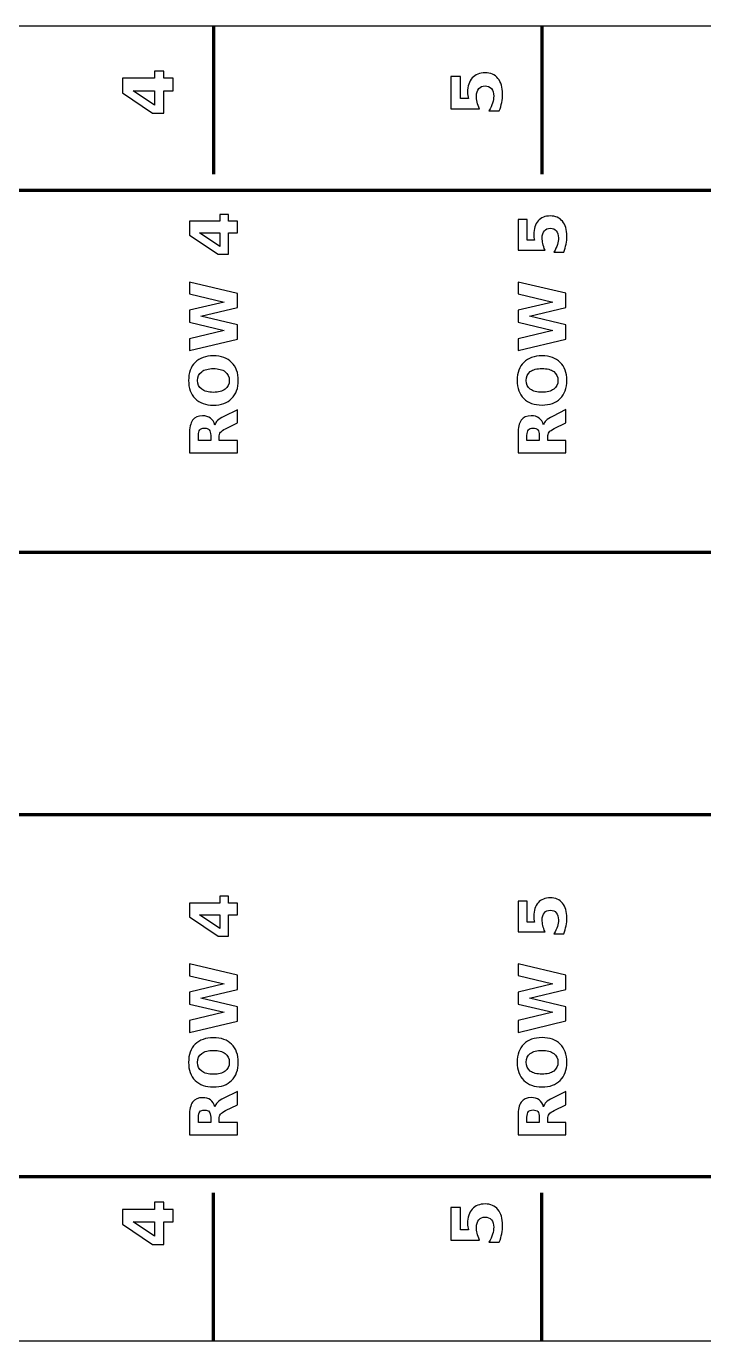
# Model space of a CAD drawing. Header units: centimetres. Extents: x -27.5 to 5.5, y -16.9 to -12.8.
# Drawn here: x -23.376 to -21.315, y -16.85 to -12.85 of the extents above; entities that cross this region are included whole.
import ezdxf

# ---------------------------------------------------------------- set-up
doc = ezdxf.new("R2010")
doc.units = ezdxf.units.CM
doc.header["$MEASUREMENT"] = 0
doc.layers.add('Layer 1', color=7, linetype='Continuous')

msp = doc.modelspace()

# ---------------------------------------------------------------- linework, layer by layer
at = {"layer": 'Layer 1', "color": 7}
msp.add_open_spline([(-27.5, -12.85), (-27.5, -12.85), (5.5, -12.85), (5.5, -12.85), (5.5, -12.85), (5.5, -12.85), (5.5, -16.85), (5.5, -16.85), (5.5, -16.85), (5.5, -16.85), (-27.5, -16.85), (-27.5, -16.85), (-27.5, -16.85), (-27.5, -16.85), (-27.5, -12.85), (-27.5, -12.85)], degree=3, knots=[0, 0, 0, 0, 0.25, 0.25, 0.25, 0.25, 0.5, 0.5, 0.5, 0.5, 0.75, 0.75, 0.75, 0.75, 1, 1, 1, 1], dxfattribs=at)
at = {"layer": 'Layer 1', "color": 250, "lineweight": 106}
for points in [[(-22.80684, -12.85), (-22.80684, -12.85), (-22.80686, -13.29999), (-22.80686, -13.29999)], [(-21.80684, -12.85), (-21.80684, -12.85), (-21.80686, -13.29999), (-21.80686, -13.29999)], [(-22.80684, -16.85), (-22.80684, -16.85), (-22.80686, -16.40001), (-22.80686, -16.40001)], [(-21.80684, -16.85), (-21.80684, -16.85), (-21.80686, -16.40001), (-21.80686, -16.40001)]]:
    msp.add_open_spline(points, degree=3, dxfattribs=at)
at = {"layer": 'Layer 1', "color": 250}
for points, knots in [([(-23.08401, -13.05262), (-23.08401, -13.05262), (-23.08401, -13.00838), (-23.08401, -13.00838), (-23.08401, -13.00838), (-23.08401, -13.00838), (-22.98664, -13.00838), (-22.98664, -13.00838), (-22.98664, -13.00838), (-22.98664, -13.00838), (-22.98664, -12.98636), (-22.98664, -12.98636), (-22.98664, -12.98636), (-22.98664, -12.98636), (-22.95782, -12.98636), (-22.95782, -12.98636), (-22.95782, -12.98636), (-22.95782, -12.98636), (-22.95782, -13.00838), (-22.95782, -13.00838), (-22.95782, -13.00838), (-22.95782, -13.00838), (-22.9297, -13.00838), (-22.9297, -13.00838), (-22.9297, -13.00838), (-22.9297, -13.00838), (-22.9297, -13.04598), (-22.9297, -13.04598), (-22.9297, -13.04598), (-22.9297, -13.04598), (-22.95782, -13.04598), (-22.95782, -13.04598), (-22.95782, -13.04598), (-22.95782, -13.04598), (-22.95782, -13.11442), (-22.95782, -13.11442), (-22.95782, -13.11442), (-22.95782, -13.11442), (-22.99193, -13.11442), (-22.99193, -13.11442), (-22.99193, -13.11442), (-22.99193, -13.11442), (-23.08401, -13.05262), (-23.08401, -13.05262)], [0, 0, 0, 0, 0.0909091, 0.0909091, 0.0909091, 0.0909091, 0.1818182, 0.1818182, 0.1818182, 0.1818182, 0.2727273, 0.2727273, 0.2727273, 0.2727273, 0.3636364, 0.3636364, 0.3636364, 0.3636364, 0.4545455, 0.4545455, 0.4545455, 0.4545455, 0.5454545, 0.5454545, 0.5454545, 0.5454545, 0.6363636, 0.6363636, 0.6363636, 0.6363636, 0.7272727, 0.7272727, 0.7272727, 0.7272727, 0.8181818, 0.8181818, 0.8181818, 0.8181818, 0.9090909, 0.9090909, 0.9090909, 0.9090909, 1, 1, 1, 1]), ([(-22.08401, -13.10151), (-22.08401, -13.10151), (-22.08401, -13.00259), (-22.08401, -13.00259), (-22.08401, -13.00259), (-22.08401, -13.00259), (-22.05476, -13.00259), (-22.05476, -13.00259), (-22.05476, -13.00259), (-22.05476, -13.00259), (-22.05476, -13.0698), (-22.05476, -13.0698), (-22.05476, -13.0698), (-22.05476, -13.0698), (-22.03088, -13.0698), (-22.03088, -13.0698), (-22.03088, -13.0698), (-22.03169, -13.06676), (-22.03232, -13.06373), (-22.03278, -13.06066), (-22.03278, -13.06066), (-22.03324, -13.05759), (-22.03345, -13.05438), (-22.03345, -13.0511), (-22.03345, -13.0511), (-22.03345, -13.03226), (-22.02876, -13.01762), (-22.01934, -13.00714), (-22.01934, -13.00714), (-22.00996, -12.99667), (-21.99683, -12.99144), (-21.98004, -12.99144), (-21.98004, -12.99144), (-21.96336, -12.99144), (-21.9503, -12.99716), (-21.94085, -13.00855), (-21.94085, -13.00855), (-21.93143, -13.01995), (-21.9267, -13.03579), (-21.9267, -13.05604), (-21.9267, -13.05604), (-21.9267, -13.06479), (-21.92755, -13.07347), (-21.92924, -13.08204), (-21.92924, -13.08204), (-21.93093, -13.09061), (-21.93347, -13.09915), (-21.93693, -13.10762), (-21.93693, -13.10762), (-21.93693, -13.10762), (-21.96826, -13.10762), (-21.96826, -13.10762), (-21.96826, -13.10762), (-21.96343, -13.09922), (-21.95983, -13.09125), (-21.95739, -13.0837), (-21.95739, -13.0837), (-21.95499, -13.07615), (-21.9538, -13.06902), (-21.9538, -13.06235), (-21.9538, -13.06235), (-21.9538, -13.05269), (-21.95616, -13.0451), (-21.96089, -13.03956), (-21.96089, -13.03956), (-21.96558, -13.03403), (-21.97196, -13.03124), (-21.98001, -13.03124), (-21.98001, -13.03124), (-21.98816, -13.03124), (-21.99454, -13.03403), (-21.99923, -13.03956), (-21.99923, -13.03956), (-22.00393, -13.0451), (-22.00625, -13.05269), (-22.00625, -13.06235), (-22.00625, -13.06235), (-22.00625, -13.06807), (-22.00551, -13.07417), (-22.00403, -13.08063), (-22.00403, -13.08063), (-22.00255, -13.08712), (-22.00026, -13.09407), (-21.99715, -13.10151), (-21.99715, -13.10151), (-21.99715, -13.10151), (-22.08401, -13.10151), (-22.08401, -13.10151)], [0, 0, 0, 0, 0.0454545, 0.0454545, 0.0454545, 0.0454545, 0.0909091, 0.0909091, 0.0909091, 0.0909091, 0.1363636, 0.1363636, 0.1363636, 0.1363636, 0.1818182, 0.1818182, 0.1818182, 0.1818182, 0.2272727, 0.2272727, 0.2272727, 0.2272727, 0.2727273, 0.2727273, 0.2727273, 0.2727273, 0.3181818, 0.3181818, 0.3181818, 0.3181818, 0.3636364, 0.3636364, 0.3636364, 0.3636364, 0.4090909, 0.4090909, 0.4090909, 0.4090909, 0.4545455, 0.4545455, 0.4545455, 0.4545455, 0.5, 0.5, 0.5, 0.5, 0.5454545, 0.5454545, 0.5454545, 0.5454545, 0.5909091, 0.5909091, 0.5909091, 0.5909091, 0.6363636, 0.6363636, 0.6363636, 0.6363636, 0.6818182, 0.6818182, 0.6818182, 0.6818182, 0.7272727, 0.7272727, 0.7272727, 0.7272727, 0.7727273, 0.7727273, 0.7727273, 0.7727273, 0.8181818, 0.8181818, 0.8181818, 0.8181818, 0.8636364, 0.8636364, 0.8636364, 0.8636364, 0.9090909, 0.9090909, 0.9090909, 0.9090909, 0.9545455, 0.9545455, 0.9545455, 0.9545455, 1, 1, 1, 1]), ([(-23.05123, -13.04598), (-23.05123, -13.04598), (-22.98664, -13.08962), (-22.98664, -13.08962), (-22.98664, -13.08962), (-22.98664, -13.08962), (-22.98664, -13.04598), (-22.98664, -13.04598), (-22.98664, -13.04598), (-22.98664, -13.04598), (-23.05123, -13.04598), (-23.05123, -13.04598)], [0, 0, 0, 0, 0.3333333, 0.3333333, 0.3333333, 0.3333333, 0.6666667, 0.6666667, 0.6666667, 0.6666667, 1, 1, 1, 1]), ([(-22.87984, -13.48519), (-22.87984, -13.48519), (-22.87984, -13.44339), (-22.87984, -13.44339), (-22.87984, -13.44339), (-22.87984, -13.44339), (-22.78784, -13.44339), (-22.78784, -13.44339), (-22.78784, -13.44339), (-22.78784, -13.44339), (-22.78784, -13.42259), (-22.78784, -13.42259), (-22.78784, -13.42259), (-22.78784, -13.42259), (-22.76061, -13.42259), (-22.76061, -13.42259), (-22.76061, -13.42259), (-22.76061, -13.42259), (-22.76061, -13.44339), (-22.76061, -13.44339), (-22.76061, -13.44339), (-22.76061, -13.44339), (-22.73404, -13.44339), (-22.73404, -13.44339), (-22.73404, -13.44339), (-22.73404, -13.44339), (-22.73404, -13.47892), (-22.73404, -13.47892), (-22.73404, -13.47892), (-22.73404, -13.47892), (-22.76061, -13.47892), (-22.76061, -13.47892), (-22.76061, -13.47892), (-22.76061, -13.47892), (-22.76061, -13.54359), (-22.76061, -13.54359), (-22.76061, -13.54359), (-22.76061, -13.54359), (-22.79284, -13.54359), (-22.79284, -13.54359), (-22.79284, -13.54359), (-22.79284, -13.54359), (-22.87984, -13.48519), (-22.87984, -13.48519)], [0, 0, 0, 0, 0.0909091, 0.0909091, 0.0909091, 0.0909091, 0.1818182, 0.1818182, 0.1818182, 0.1818182, 0.2727273, 0.2727273, 0.2727273, 0.2727273, 0.3636364, 0.3636364, 0.3636364, 0.3636364, 0.4545455, 0.4545455, 0.4545455, 0.4545455, 0.5454545, 0.5454545, 0.5454545, 0.5454545, 0.6363636, 0.6363636, 0.6363636, 0.6363636, 0.7272727, 0.7272727, 0.7272727, 0.7272727, 0.8181818, 0.8181818, 0.8181818, 0.8181818, 0.9090909, 0.9090909, 0.9090909, 0.9090909, 1, 1, 1, 1]), ([(-21.87974, -13.53121), (-21.87974, -13.53121), (-21.87974, -13.43774), (-21.87974, -13.43774), (-21.87974, -13.43774), (-21.87974, -13.43774), (-21.85211, -13.43774), (-21.85211, -13.43774), (-21.85211, -13.43774), (-21.85211, -13.43774), (-21.85211, -13.50124), (-21.85211, -13.50124), (-21.85211, -13.50124), (-21.85211, -13.50124), (-21.82954, -13.50124), (-21.82954, -13.50124), (-21.82954, -13.50124), (-21.83031, -13.49838), (-21.83091, -13.49551), (-21.83134, -13.49261), (-21.83134, -13.49261), (-21.83177, -13.48971), (-21.83197, -13.48668), (-21.83197, -13.48358), (-21.83197, -13.48358), (-21.83197, -13.46578), (-21.82754, -13.45194), (-21.81864, -13.44204), (-21.81864, -13.44204), (-21.80977, -13.43214), (-21.79737, -13.42721), (-21.78151, -13.42721), (-21.78151, -13.42721), (-21.76574, -13.42721), (-21.75341, -13.43261), (-21.74447, -13.44338), (-21.74447, -13.44338), (-21.73557, -13.45414), (-21.73111, -13.46911), (-21.73111, -13.48824), (-21.73111, -13.48824), (-21.73111, -13.49651), (-21.73191, -13.50471), (-21.73351, -13.51281), (-21.73351, -13.51281), (-21.73511, -13.52091), (-21.73751, -13.52898), (-21.74077, -13.53698), (-21.74077, -13.53698), (-21.74077, -13.53698), (-21.77037, -13.53698), (-21.77037, -13.53698), (-21.77037, -13.53698), (-21.76581, -13.52904), (-21.76241, -13.52151), (-21.76011, -13.51438), (-21.76011, -13.51438), (-21.75784, -13.50724), (-21.75671, -13.50051), (-21.75671, -13.49421), (-21.75671, -13.49421), (-21.75671, -13.48508), (-21.75894, -13.47791), (-21.76341, -13.47268), (-21.76341, -13.47268), (-21.76784, -13.46744), (-21.77387, -13.46481), (-21.78147, -13.46481), (-21.78147, -13.46481), (-21.78917, -13.46481), (-21.79521, -13.46744), (-21.79964, -13.47268), (-21.79964, -13.47268), (-21.80407, -13.47791), (-21.80627, -13.48508), (-21.80627, -13.49421), (-21.80627, -13.49421), (-21.80627, -13.49961), (-21.80557, -13.50538), (-21.80417, -13.51148), (-21.80417, -13.51148), (-21.80277, -13.51761), (-21.80061, -13.52418), (-21.79767, -13.53121), (-21.79767, -13.53121), (-21.79767, -13.53121), (-21.87974, -13.53121), (-21.87974, -13.53121)], [0, 0, 0, 0, 0.0454545, 0.0454545, 0.0454545, 0.0454545, 0.0909091, 0.0909091, 0.0909091, 0.0909091, 0.1363636, 0.1363636, 0.1363636, 0.1363636, 0.1818182, 0.1818182, 0.1818182, 0.1818182, 0.2272727, 0.2272727, 0.2272727, 0.2272727, 0.2727273, 0.2727273, 0.2727273, 0.2727273, 0.3181818, 0.3181818, 0.3181818, 0.3181818, 0.3636364, 0.3636364, 0.3636364, 0.3636364, 0.4090909, 0.4090909, 0.4090909, 0.4090909, 0.4545455, 0.4545455, 0.4545455, 0.4545455, 0.5, 0.5, 0.5, 0.5, 0.5454545, 0.5454545, 0.5454545, 0.5454545, 0.5909091, 0.5909091, 0.5909091, 0.5909091, 0.6363636, 0.6363636, 0.6363636, 0.6363636, 0.6818182, 0.6818182, 0.6818182, 0.6818182, 0.7272727, 0.7272727, 0.7272727, 0.7272727, 0.7727273, 0.7727273, 0.7727273, 0.7727273, 0.8181818, 0.8181818, 0.8181818, 0.8181818, 0.8636364, 0.8636364, 0.8636364, 0.8636364, 0.9090909, 0.9090909, 0.9090909, 0.9090909, 0.9545455, 0.9545455, 0.9545455, 0.9545455, 1, 1, 1, 1]), ([(-22.84887, -13.47892), (-22.84887, -13.47892), (-22.78784, -13.52016), (-22.78784, -13.52016), (-22.78784, -13.52016), (-22.78784, -13.52016), (-22.78784, -13.47892), (-22.78784, -13.47892), (-22.78784, -13.47892), (-22.78784, -13.47892), (-22.84887, -13.47892), (-22.84887, -13.47892)], [0, 0, 0, 0, 0.3333333, 0.3333333, 0.3333333, 0.3333333, 0.6666667, 0.6666667, 0.6666667, 0.6666667, 1, 1, 1, 1]), ([(-22.87984, -13.83685), (-22.87984, -13.83685), (-22.87984, -13.80082), (-22.87984, -13.80082), (-22.87984, -13.80082), (-22.87984, -13.80082), (-22.77387, -13.77562), (-22.77387, -13.77562), (-22.77387, -13.77562), (-22.77387, -13.77562), (-22.87984, -13.75062), (-22.87984, -13.75062), (-22.87984, -13.75062), (-22.87984, -13.75062), (-22.87984, -13.71439), (-22.87984, -13.71439), (-22.87984, -13.71439), (-22.87984, -13.71439), (-22.77387, -13.68939), (-22.77387, -13.68939), (-22.77387, -13.68939), (-22.77387, -13.68939), (-22.87984, -13.66419), (-22.87984, -13.66419), (-22.87984, -13.66419), (-22.87984, -13.66419), (-22.87984, -13.62845), (-22.87984, -13.62845), (-22.87984, -13.62845), (-22.87984, -13.62845), (-22.73404, -13.66282), (-22.73404, -13.66282), (-22.73404, -13.66282), (-22.73404, -13.66282), (-22.73404, -13.70619), (-22.73404, -13.70619), (-22.73404, -13.70619), (-22.73404, -13.70619), (-22.84487, -13.73265), (-22.84487, -13.73265), (-22.84487, -13.73265), (-22.84487, -13.73265), (-22.73404, -13.75882), (-22.73404, -13.75882), (-22.73404, -13.75882), (-22.73404, -13.75882), (-22.73404, -13.80219), (-22.73404, -13.80219), (-22.73404, -13.80219), (-22.73404, -13.80219), (-22.87984, -13.83685), (-22.87984, -13.83685)], [0, 0, 0, 0, 0.0769231, 0.0769231, 0.0769231, 0.0769231, 0.1538462, 0.1538462, 0.1538462, 0.1538462, 0.2307692, 0.2307692, 0.2307692, 0.2307692, 0.3076923, 0.3076923, 0.3076923, 0.3076923, 0.3846154, 0.3846154, 0.3846154, 0.3846154, 0.4615385, 0.4615385, 0.4615385, 0.4615385, 0.5384615, 0.5384615, 0.5384615, 0.5384615, 0.6153846, 0.6153846, 0.6153846, 0.6153846, 0.6923077, 0.6923077, 0.6923077, 0.6923077, 0.7692308, 0.7692308, 0.7692308, 0.7692308, 0.8461538, 0.8461538, 0.8461538, 0.8461538, 0.9230769, 0.9230769, 0.9230769, 0.9230769, 1, 1, 1, 1]), ([(-21.87974, -13.83667), (-21.87974, -13.83667), (-21.87974, -13.80064), (-21.87974, -13.80064), (-21.87974, -13.80064), (-21.87974, -13.80064), (-21.77377, -13.77544), (-21.77377, -13.77544), (-21.77377, -13.77544), (-21.77377, -13.77544), (-21.87974, -13.75044), (-21.87974, -13.75044), (-21.87974, -13.75044), (-21.87974, -13.75044), (-21.87974, -13.71421), (-21.87974, -13.71421), (-21.87974, -13.71421), (-21.87974, -13.71421), (-21.77377, -13.68921), (-21.77377, -13.68921), (-21.77377, -13.68921), (-21.77377, -13.68921), (-21.87974, -13.66401), (-21.87974, -13.66401), (-21.87974, -13.66401), (-21.87974, -13.66401), (-21.87974, -13.62827), (-21.87974, -13.62827), (-21.87974, -13.62827), (-21.87974, -13.62827), (-21.73394, -13.66264), (-21.73394, -13.66264), (-21.73394, -13.66264), (-21.73394, -13.66264), (-21.73394, -13.70601), (-21.73394, -13.70601), (-21.73394, -13.70601), (-21.73394, -13.70601), (-21.84477, -13.73247), (-21.84477, -13.73247), (-21.84477, -13.73247), (-21.84477, -13.73247), (-21.73394, -13.75864), (-21.73394, -13.75864), (-21.73394, -13.75864), (-21.73394, -13.75864), (-21.73394, -13.80201), (-21.73394, -13.80201), (-21.73394, -13.80201), (-21.73394, -13.80201), (-21.87974, -13.83667), (-21.87974, -13.83667)], [0, 0, 0, 0, 0.0769231, 0.0769231, 0.0769231, 0.0769231, 0.1538462, 0.1538462, 0.1538462, 0.1538462, 0.2307692, 0.2307692, 0.2307692, 0.2307692, 0.3076923, 0.3076923, 0.3076923, 0.3076923, 0.3846154, 0.3846154, 0.3846154, 0.3846154, 0.4615385, 0.4615385, 0.4615385, 0.4615385, 0.5384615, 0.5384615, 0.5384615, 0.5384615, 0.6153846, 0.6153846, 0.6153846, 0.6153846, 0.6923077, 0.6923077, 0.6923077, 0.6923077, 0.7692308, 0.7692308, 0.7692308, 0.7692308, 0.8461538, 0.8461538, 0.8461538, 0.8461538, 0.9230769, 0.9230769, 0.9230769, 0.9230769, 1, 1, 1, 1]), ([(-22.88247, -13.92788), (-22.88247, -13.90445), (-22.87577, -13.88608), (-22.86234, -13.87282), (-22.86234, -13.87282), (-22.84894, -13.85952), (-22.83041, -13.85288), (-22.80681, -13.85288), (-22.80681, -13.85288), (-22.78324, -13.85288), (-22.76474, -13.85952), (-22.75134, -13.87282), (-22.75134, -13.87282), (-22.73791, -13.88608), (-22.73121, -13.90445), (-22.73121, -13.92788), (-22.73121, -13.92788), (-22.73121, -13.95125), (-22.73791, -13.96958), (-22.75134, -13.98292), (-22.75134, -13.98292), (-22.76474, -13.99622), (-22.78324, -14.00288), (-22.80681, -14.00288), (-22.80681, -14.00288), (-22.83041, -14.00288), (-22.84894, -13.99622), (-22.86234, -13.98292), (-22.86234, -13.98292), (-22.87577, -13.96958), (-22.88247, -13.95125), (-22.88247, -13.92788)], [0, 0, 0, 0, 0.125, 0.125, 0.125, 0.125, 0.25, 0.25, 0.25, 0.25, 0.375, 0.375, 0.375, 0.375, 0.5, 0.5, 0.5, 0.5, 0.625, 0.625, 0.625, 0.625, 0.75, 0.75, 0.75, 0.75, 0.875, 0.875, 0.875, 0.875, 1, 1, 1, 1]), ([(-21.88237, -13.9277), (-21.88237, -13.90427), (-21.87567, -13.8859), (-21.86224, -13.87264), (-21.86224, -13.87264), (-21.84884, -13.85934), (-21.83031, -13.8527), (-21.80671, -13.8527), (-21.80671, -13.8527), (-21.78314, -13.8527), (-21.76464, -13.85934), (-21.75124, -13.87264), (-21.75124, -13.87264), (-21.73781, -13.8859), (-21.73111, -13.90427), (-21.73111, -13.9277), (-21.73111, -13.9277), (-21.73111, -13.95107), (-21.73781, -13.9694), (-21.75124, -13.98274), (-21.75124, -13.98274), (-21.76464, -13.99604), (-21.78314, -14.0027), (-21.80671, -14.0027), (-21.80671, -14.0027), (-21.83031, -14.0027), (-21.84884, -13.99604), (-21.86224, -13.98274), (-21.86224, -13.98274), (-21.87567, -13.9694), (-21.88237, -13.95107), (-21.88237, -13.9277)], [0, 0, 0, 0, 0.125, 0.125, 0.125, 0.125, 0.25, 0.25, 0.25, 0.25, 0.375, 0.375, 0.375, 0.375, 0.5, 0.5, 0.5, 0.5, 0.625, 0.625, 0.625, 0.625, 0.75, 0.75, 0.75, 0.75, 0.875, 0.875, 0.875, 0.875, 1, 1, 1, 1]), ([(-22.85524, -13.92788), (-22.85524, -13.93935), (-22.85101, -13.94822), (-22.84254, -13.95455), (-22.84254, -13.95455), (-22.83407, -13.96085), (-22.82217, -13.96402), (-22.80681, -13.96402), (-22.80681, -13.96402), (-22.79147, -13.96402), (-22.77961, -13.96085), (-22.77114, -13.95455), (-22.77114, -13.95455), (-22.76267, -13.94822), (-22.75844, -13.93935), (-22.75844, -13.92788), (-22.75844, -13.92788), (-22.75844, -13.91635), (-22.76267, -13.90745), (-22.77114, -13.90112), (-22.77114, -13.90112), (-22.77961, -13.89482), (-22.79147, -13.89165), (-22.80681, -13.89165), (-22.80681, -13.89165), (-22.82217, -13.89165), (-22.83407, -13.89482), (-22.84254, -13.90112), (-22.84254, -13.90112), (-22.85101, -13.90745), (-22.85524, -13.91635), (-22.85524, -13.92788)], [0, 0, 0, 0, 0.125, 0.125, 0.125, 0.125, 0.25, 0.25, 0.25, 0.25, 0.375, 0.375, 0.375, 0.375, 0.5, 0.5, 0.5, 0.5, 0.625, 0.625, 0.625, 0.625, 0.75, 0.75, 0.75, 0.75, 0.875, 0.875, 0.875, 0.875, 1, 1, 1, 1]), ([(-21.85514, -13.9277), (-21.85514, -13.93917), (-21.85091, -13.94804), (-21.84244, -13.95437), (-21.84244, -13.95437), (-21.83397, -13.96067), (-21.82207, -13.96384), (-21.80671, -13.96384), (-21.80671, -13.96384), (-21.79137, -13.96384), (-21.77951, -13.96067), (-21.77104, -13.95437), (-21.77104, -13.95437), (-21.76257, -13.94804), (-21.75834, -13.93917), (-21.75834, -13.9277), (-21.75834, -13.9277), (-21.75834, -13.91617), (-21.76257, -13.90727), (-21.77104, -13.90094), (-21.77104, -13.90094), (-21.77951, -13.89464), (-21.79137, -13.89147), (-21.80671, -13.89147), (-21.80671, -13.89147), (-21.82207, -13.89147), (-21.83397, -13.89464), (-21.84244, -13.90094), (-21.84244, -13.90094), (-21.85091, -13.90727), (-21.85514, -13.91617), (-21.85514, -13.9277)], [0, 0, 0, 0, 0.125, 0.125, 0.125, 0.125, 0.25, 0.25, 0.25, 0.25, 0.375, 0.375, 0.375, 0.375, 0.5, 0.5, 0.5, 0.5, 0.625, 0.625, 0.625, 0.625, 0.75, 0.75, 0.75, 0.75, 0.875, 0.875, 0.875, 0.875, 1, 1, 1, 1]), ([(-22.78921, -14.11088), (-22.78921, -14.11088), (-22.73404, -14.11088), (-22.73404, -14.11088), (-22.73404, -14.11088), (-22.73404, -14.11088), (-22.73404, -14.14848), (-22.73404, -14.14848), (-22.73404, -14.14848), (-22.73404, -14.14848), (-22.87984, -14.14848), (-22.87984, -14.14848), (-22.87984, -14.14848), (-22.87984, -14.14848), (-22.87984, -14.09105), (-22.87984, -14.09105), (-22.87984, -14.09105), (-22.87984, -14.07185), (-22.87661, -14.05775), (-22.87017, -14.04882), (-22.87017, -14.04882), (-22.86374, -14.03985), (-22.85354, -14.03538), (-22.83961, -14.03538), (-22.83961, -14.03538), (-22.82997, -14.03538), (-22.82204, -14.03772), (-22.81587, -14.04235), (-22.81587, -14.04235), (-22.80967, -14.04702), (-22.80511, -14.05405), (-22.80217, -14.06342), (-22.80217, -14.06342), (-22.80101, -14.05828), (-22.79837, -14.05365), (-22.79424, -14.04958), (-22.79424, -14.04958), (-22.79011, -14.04552), (-22.78384, -14.04142), (-22.77544, -14.03725), (-22.77544, -14.03725), (-22.77544, -14.03725), (-22.73404, -14.01682), (-22.73404, -14.01682), (-22.73404, -14.01682), (-22.73404, -14.01682), (-22.73404, -14.05688), (-22.73404, -14.05688), (-22.73404, -14.05688), (-22.73404, -14.05688), (-22.77027, -14.07465), (-22.77027, -14.07465), (-22.77027, -14.07465), (-22.77754, -14.07822), (-22.78254, -14.08185), (-22.78521, -14.08555), (-22.78521, -14.08555), (-22.78787, -14.08922), (-22.78921, -14.09412), (-22.78921, -14.10025), (-22.78921, -14.10025), (-22.78921, -14.10025), (-22.78921, -14.11088), (-22.78921, -14.11088)], [0, 0, 0, 0, 0.0625, 0.0625, 0.0625, 0.0625, 0.125, 0.125, 0.125, 0.125, 0.1875, 0.1875, 0.1875, 0.1875, 0.25, 0.25, 0.25, 0.25, 0.3125, 0.3125, 0.3125, 0.3125, 0.375, 0.375, 0.375, 0.375, 0.4375, 0.4375, 0.4375, 0.4375, 0.5, 0.5, 0.5, 0.5, 0.5625, 0.5625, 0.5625, 0.5625, 0.625, 0.625, 0.625, 0.625, 0.6875, 0.6875, 0.6875, 0.6875, 0.75, 0.75, 0.75, 0.75, 0.8125, 0.8125, 0.8125, 0.8125, 0.875, 0.875, 0.875, 0.875, 0.9375, 0.9375, 0.9375, 0.9375, 1, 1, 1, 1]), ([(-21.78911, -14.1107), (-21.78911, -14.1107), (-21.73394, -14.1107), (-21.73394, -14.1107), (-21.73394, -14.1107), (-21.73394, -14.1107), (-21.73394, -14.1483), (-21.73394, -14.1483), (-21.73394, -14.1483), (-21.73394, -14.1483), (-21.87974, -14.1483), (-21.87974, -14.1483), (-21.87974, -14.1483), (-21.87974, -14.1483), (-21.87974, -14.09087), (-21.87974, -14.09087), (-21.87974, -14.09087), (-21.87974, -14.07167), (-21.87651, -14.05757), (-21.87007, -14.04864), (-21.87007, -14.04864), (-21.86364, -14.03967), (-21.85344, -14.0352), (-21.83951, -14.0352), (-21.83951, -14.0352), (-21.82987, -14.0352), (-21.82194, -14.03754), (-21.81577, -14.04217), (-21.81577, -14.04217), (-21.80957, -14.04684), (-21.80501, -14.05387), (-21.80207, -14.06324), (-21.80207, -14.06324), (-21.80091, -14.0581), (-21.79827, -14.05347), (-21.79414, -14.0494), (-21.79414, -14.0494), (-21.79001, -14.04534), (-21.78374, -14.04124), (-21.77534, -14.03707), (-21.77534, -14.03707), (-21.77534, -14.03707), (-21.73394, -14.01664), (-21.73394, -14.01664), (-21.73394, -14.01664), (-21.73394, -14.01664), (-21.73394, -14.0567), (-21.73394, -14.0567), (-21.73394, -14.0567), (-21.73394, -14.0567), (-21.77017, -14.07447), (-21.77017, -14.07447), (-21.77017, -14.07447), (-21.77744, -14.07804), (-21.78244, -14.08167), (-21.78511, -14.08537), (-21.78511, -14.08537), (-21.78777, -14.08904), (-21.78911, -14.09394), (-21.78911, -14.10007), (-21.78911, -14.10007), (-21.78911, -14.10007), (-21.78911, -14.1107), (-21.78911, -14.1107)], [0, 0, 0, 0, 0.0625, 0.0625, 0.0625, 0.0625, 0.125, 0.125, 0.125, 0.125, 0.1875, 0.1875, 0.1875, 0.1875, 0.25, 0.25, 0.25, 0.25, 0.3125, 0.3125, 0.3125, 0.3125, 0.375, 0.375, 0.375, 0.375, 0.4375, 0.4375, 0.4375, 0.4375, 0.5, 0.5, 0.5, 0.5, 0.5625, 0.5625, 0.5625, 0.5625, 0.625, 0.625, 0.625, 0.625, 0.6875, 0.6875, 0.6875, 0.6875, 0.75, 0.75, 0.75, 0.75, 0.8125, 0.8125, 0.8125, 0.8125, 0.875, 0.875, 0.875, 0.875, 0.9375, 0.9375, 0.9375, 0.9375, 1, 1, 1, 1]), ([(-22.81517, -14.09505), (-22.81517, -14.08718), (-22.81664, -14.08152), (-22.81957, -14.07812), (-22.81957, -14.07812), (-22.82251, -14.07468), (-22.82734, -14.07298), (-22.83404, -14.07298), (-22.83404, -14.07298), (-22.84067, -14.07298), (-22.84544, -14.07468), (-22.84831, -14.07812), (-22.84831, -14.07812), (-22.85117, -14.08152), (-22.85261, -14.08718), (-22.85261, -14.09505), (-22.85261, -14.09505), (-22.85261, -14.09505), (-22.85261, -14.11088), (-22.85261, -14.11088), (-22.85261, -14.11088), (-22.85261, -14.11088), (-22.81517, -14.11088), (-22.81517, -14.11088), (-22.81517, -14.11088), (-22.81517, -14.11088), (-22.81517, -14.09505), (-22.81517, -14.09505)], [0, 0, 0, 0, 0.1428571, 0.1428571, 0.1428571, 0.1428571, 0.2857143, 0.2857143, 0.2857143, 0.2857143, 0.4285714, 0.4285714, 0.4285714, 0.4285714, 0.5714286, 0.5714286, 0.5714286, 0.5714286, 0.7142857, 0.7142857, 0.7142857, 0.7142857, 0.8571429, 0.8571429, 0.8571429, 0.8571429, 1, 1, 1, 1]), ([(-21.81507, -14.09487), (-21.81507, -14.087), (-21.81654, -14.08134), (-21.81947, -14.07794), (-21.81947, -14.07794), (-21.82241, -14.0745), (-21.82724, -14.0728), (-21.83394, -14.0728), (-21.83394, -14.0728), (-21.84057, -14.0728), (-21.84534, -14.0745), (-21.84821, -14.07794), (-21.84821, -14.07794), (-21.85107, -14.08134), (-21.85251, -14.087), (-21.85251, -14.09487), (-21.85251, -14.09487), (-21.85251, -14.09487), (-21.85251, -14.1107), (-21.85251, -14.1107), (-21.85251, -14.1107), (-21.85251, -14.1107), (-21.81507, -14.1107), (-21.81507, -14.1107), (-21.81507, -14.1107), (-21.81507, -14.1107), (-21.81507, -14.09487), (-21.81507, -14.09487)], [0, 0, 0, 0, 0.1428571, 0.1428571, 0.1428571, 0.1428571, 0.2857143, 0.2857143, 0.2857143, 0.2857143, 0.4285714, 0.4285714, 0.4285714, 0.4285714, 0.5714286, 0.5714286, 0.5714286, 0.5714286, 0.7142857, 0.7142857, 0.7142857, 0.7142857, 0.8571429, 0.8571429, 0.8571429, 0.8571429, 1, 1, 1, 1]), ([(-22.87984, -15.56019), (-22.87984, -15.56019), (-22.87984, -15.51839), (-22.87984, -15.51839), (-22.87984, -15.51839), (-22.87984, -15.51839), (-22.78784, -15.51839), (-22.78784, -15.51839), (-22.78784, -15.51839), (-22.78784, -15.51839), (-22.78784, -15.49759), (-22.78784, -15.49759), (-22.78784, -15.49759), (-22.78784, -15.49759), (-22.76061, -15.49759), (-22.76061, -15.49759), (-22.76061, -15.49759), (-22.76061, -15.49759), (-22.76061, -15.51839), (-22.76061, -15.51839), (-22.76061, -15.51839), (-22.76061, -15.51839), (-22.73404, -15.51839), (-22.73404, -15.51839), (-22.73404, -15.51839), (-22.73404, -15.51839), (-22.73404, -15.55392), (-22.73404, -15.55392), (-22.73404, -15.55392), (-22.73404, -15.55392), (-22.76061, -15.55392), (-22.76061, -15.55392), (-22.76061, -15.55392), (-22.76061, -15.55392), (-22.76061, -15.61859), (-22.76061, -15.61859), (-22.76061, -15.61859), (-22.76061, -15.61859), (-22.79284, -15.61859), (-22.79284, -15.61859), (-22.79284, -15.61859), (-22.79284, -15.61859), (-22.87984, -15.56019), (-22.87984, -15.56019)], [0, 0, 0, 0, 0.0909091, 0.0909091, 0.0909091, 0.0909091, 0.1818182, 0.1818182, 0.1818182, 0.1818182, 0.2727273, 0.2727273, 0.2727273, 0.2727273, 0.3636364, 0.3636364, 0.3636364, 0.3636364, 0.4545455, 0.4545455, 0.4545455, 0.4545455, 0.5454545, 0.5454545, 0.5454545, 0.5454545, 0.6363636, 0.6363636, 0.6363636, 0.6363636, 0.7272727, 0.7272727, 0.7272727, 0.7272727, 0.8181818, 0.8181818, 0.8181818, 0.8181818, 0.9090909, 0.9090909, 0.9090909, 0.9090909, 1, 1, 1, 1]), ([(-21.87974, -15.60621), (-21.87974, -15.60621), (-21.87974, -15.51274), (-21.87974, -15.51274), (-21.87974, -15.51274), (-21.87974, -15.51274), (-21.85211, -15.51274), (-21.85211, -15.51274), (-21.85211, -15.51274), (-21.85211, -15.51274), (-21.85211, -15.57624), (-21.85211, -15.57624), (-21.85211, -15.57624), (-21.85211, -15.57624), (-21.82954, -15.57624), (-21.82954, -15.57624), (-21.82954, -15.57624), (-21.83031, -15.57338), (-21.83091, -15.57051), (-21.83134, -15.56761), (-21.83134, -15.56761), (-21.83177, -15.56471), (-21.83197, -15.56168), (-21.83197, -15.55858), (-21.83197, -15.55858), (-21.83197, -15.54078), (-21.82754, -15.52694), (-21.81864, -15.51704), (-21.81864, -15.51704), (-21.80977, -15.50714), (-21.79737, -15.50221), (-21.78151, -15.50221), (-21.78151, -15.50221), (-21.76574, -15.50221), (-21.75341, -15.50761), (-21.74447, -15.51838), (-21.74447, -15.51838), (-21.73557, -15.52914), (-21.73111, -15.54411), (-21.73111, -15.56324), (-21.73111, -15.56324), (-21.73111, -15.57151), (-21.73191, -15.57971), (-21.73351, -15.58781), (-21.73351, -15.58781), (-21.73511, -15.59591), (-21.73751, -15.60398), (-21.74077, -15.61198), (-21.74077, -15.61198), (-21.74077, -15.61198), (-21.77037, -15.61198), (-21.77037, -15.61198), (-21.77037, -15.61198), (-21.76581, -15.60404), (-21.76241, -15.59651), (-21.76011, -15.58938), (-21.76011, -15.58938), (-21.75784, -15.58224), (-21.75671, -15.57551), (-21.75671, -15.56921), (-21.75671, -15.56921), (-21.75671, -15.56008), (-21.75894, -15.55291), (-21.76341, -15.54768), (-21.76341, -15.54768), (-21.76784, -15.54244), (-21.77387, -15.53981), (-21.78147, -15.53981), (-21.78147, -15.53981), (-21.78917, -15.53981), (-21.79521, -15.54244), (-21.79964, -15.54768), (-21.79964, -15.54768), (-21.80407, -15.55291), (-21.80627, -15.56008), (-21.80627, -15.56921), (-21.80627, -15.56921), (-21.80627, -15.57461), (-21.80557, -15.58038), (-21.80417, -15.58648), (-21.80417, -15.58648), (-21.80277, -15.59261), (-21.80061, -15.59918), (-21.79767, -15.60621), (-21.79767, -15.60621), (-21.79767, -15.60621), (-21.87974, -15.60621), (-21.87974, -15.60621)], [0, 0, 0, 0, 0.0454545, 0.0454545, 0.0454545, 0.0454545, 0.0909091, 0.0909091, 0.0909091, 0.0909091, 0.1363636, 0.1363636, 0.1363636, 0.1363636, 0.1818182, 0.1818182, 0.1818182, 0.1818182, 0.2272727, 0.2272727, 0.2272727, 0.2272727, 0.2727273, 0.2727273, 0.2727273, 0.2727273, 0.3181818, 0.3181818, 0.3181818, 0.3181818, 0.3636364, 0.3636364, 0.3636364, 0.3636364, 0.4090909, 0.4090909, 0.4090909, 0.4090909, 0.4545455, 0.4545455, 0.4545455, 0.4545455, 0.5, 0.5, 0.5, 0.5, 0.5454545, 0.5454545, 0.5454545, 0.5454545, 0.5909091, 0.5909091, 0.5909091, 0.5909091, 0.6363636, 0.6363636, 0.6363636, 0.6363636, 0.6818182, 0.6818182, 0.6818182, 0.6818182, 0.7272727, 0.7272727, 0.7272727, 0.7272727, 0.7727273, 0.7727273, 0.7727273, 0.7727273, 0.8181818, 0.8181818, 0.8181818, 0.8181818, 0.8636364, 0.8636364, 0.8636364, 0.8636364, 0.9090909, 0.9090909, 0.9090909, 0.9090909, 0.9545455, 0.9545455, 0.9545455, 0.9545455, 1, 1, 1, 1]), ([(-22.84887, -15.55392), (-22.84887, -15.55392), (-22.78784, -15.59516), (-22.78784, -15.59516), (-22.78784, -15.59516), (-22.78784, -15.59516), (-22.78784, -15.55392), (-22.78784, -15.55392), (-22.78784, -15.55392), (-22.78784, -15.55392), (-22.84887, -15.55392), (-22.84887, -15.55392)], [0, 0, 0, 0, 0.3333333, 0.3333333, 0.3333333, 0.3333333, 0.6666667, 0.6666667, 0.6666667, 0.6666667, 1, 1, 1, 1]), ([(-22.87984, -15.91185), (-22.87984, -15.91185), (-22.87984, -15.87582), (-22.87984, -15.87582), (-22.87984, -15.87582), (-22.87984, -15.87582), (-22.77387, -15.85062), (-22.77387, -15.85062), (-22.77387, -15.85062), (-22.77387, -15.85062), (-22.87984, -15.82562), (-22.87984, -15.82562), (-22.87984, -15.82562), (-22.87984, -15.82562), (-22.87984, -15.78939), (-22.87984, -15.78939), (-22.87984, -15.78939), (-22.87984, -15.78939), (-22.77387, -15.76439), (-22.77387, -15.76439), (-22.77387, -15.76439), (-22.77387, -15.76439), (-22.87984, -15.73919), (-22.87984, -15.73919), (-22.87984, -15.73919), (-22.87984, -15.73919), (-22.87984, -15.70345), (-22.87984, -15.70345), (-22.87984, -15.70345), (-22.87984, -15.70345), (-22.73404, -15.73782), (-22.73404, -15.73782), (-22.73404, -15.73782), (-22.73404, -15.73782), (-22.73404, -15.78119), (-22.73404, -15.78119), (-22.73404, -15.78119), (-22.73404, -15.78119), (-22.84487, -15.80765), (-22.84487, -15.80765), (-22.84487, -15.80765), (-22.84487, -15.80765), (-22.73404, -15.83382), (-22.73404, -15.83382), (-22.73404, -15.83382), (-22.73404, -15.83382), (-22.73404, -15.87719), (-22.73404, -15.87719), (-22.73404, -15.87719), (-22.73404, -15.87719), (-22.87984, -15.91185), (-22.87984, -15.91185)], [0, 0, 0, 0, 0.0769231, 0.0769231, 0.0769231, 0.0769231, 0.1538462, 0.1538462, 0.1538462, 0.1538462, 0.2307692, 0.2307692, 0.2307692, 0.2307692, 0.3076923, 0.3076923, 0.3076923, 0.3076923, 0.3846154, 0.3846154, 0.3846154, 0.3846154, 0.4615385, 0.4615385, 0.4615385, 0.4615385, 0.5384615, 0.5384615, 0.5384615, 0.5384615, 0.6153846, 0.6153846, 0.6153846, 0.6153846, 0.6923077, 0.6923077, 0.6923077, 0.6923077, 0.7692308, 0.7692308, 0.7692308, 0.7692308, 0.8461538, 0.8461538, 0.8461538, 0.8461538, 0.9230769, 0.9230769, 0.9230769, 0.9230769, 1, 1, 1, 1]), ([(-21.87974, -15.91167), (-21.87974, -15.91167), (-21.87974, -15.87564), (-21.87974, -15.87564), (-21.87974, -15.87564), (-21.87974, -15.87564), (-21.77377, -15.85044), (-21.77377, -15.85044), (-21.77377, -15.85044), (-21.77377, -15.85044), (-21.87974, -15.82544), (-21.87974, -15.82544), (-21.87974, -15.82544), (-21.87974, -15.82544), (-21.87974, -15.78921), (-21.87974, -15.78921), (-21.87974, -15.78921), (-21.87974, -15.78921), (-21.77377, -15.76421), (-21.77377, -15.76421), (-21.77377, -15.76421), (-21.77377, -15.76421), (-21.87974, -15.73901), (-21.87974, -15.73901), (-21.87974, -15.73901), (-21.87974, -15.73901), (-21.87974, -15.70327), (-21.87974, -15.70327), (-21.87974, -15.70327), (-21.87974, -15.70327), (-21.73394, -15.73764), (-21.73394, -15.73764), (-21.73394, -15.73764), (-21.73394, -15.73764), (-21.73394, -15.78101), (-21.73394, -15.78101), (-21.73394, -15.78101), (-21.73394, -15.78101), (-21.84477, -15.80747), (-21.84477, -15.80747), (-21.84477, -15.80747), (-21.84477, -15.80747), (-21.73394, -15.83364), (-21.73394, -15.83364), (-21.73394, -15.83364), (-21.73394, -15.83364), (-21.73394, -15.87701), (-21.73394, -15.87701), (-21.73394, -15.87701), (-21.73394, -15.87701), (-21.87974, -15.91167), (-21.87974, -15.91167)], [0, 0, 0, 0, 0.0769231, 0.0769231, 0.0769231, 0.0769231, 0.1538462, 0.1538462, 0.1538462, 0.1538462, 0.2307692, 0.2307692, 0.2307692, 0.2307692, 0.3076923, 0.3076923, 0.3076923, 0.3076923, 0.3846154, 0.3846154, 0.3846154, 0.3846154, 0.4615385, 0.4615385, 0.4615385, 0.4615385, 0.5384615, 0.5384615, 0.5384615, 0.5384615, 0.6153846, 0.6153846, 0.6153846, 0.6153846, 0.6923077, 0.6923077, 0.6923077, 0.6923077, 0.7692308, 0.7692308, 0.7692308, 0.7692308, 0.8461538, 0.8461538, 0.8461538, 0.8461538, 0.9230769, 0.9230769, 0.9230769, 0.9230769, 1, 1, 1, 1]), ([(-22.88247, -16.00288), (-22.88247, -15.97945), (-22.87577, -15.96108), (-22.86234, -15.94782), (-22.86234, -15.94782), (-22.84894, -15.93452), (-22.83041, -15.92788), (-22.80681, -15.92788), (-22.80681, -15.92788), (-22.78324, -15.92788), (-22.76474, -15.93452), (-22.75134, -15.94782), (-22.75134, -15.94782), (-22.73791, -15.96108), (-22.73121, -15.97945), (-22.73121, -16.00288), (-22.73121, -16.00288), (-22.73121, -16.02625), (-22.73791, -16.04458), (-22.75134, -16.05792), (-22.75134, -16.05792), (-22.76474, -16.07122), (-22.78324, -16.07788), (-22.80681, -16.07788), (-22.80681, -16.07788), (-22.83041, -16.07788), (-22.84894, -16.07122), (-22.86234, -16.05792), (-22.86234, -16.05792), (-22.87577, -16.04458), (-22.88247, -16.02625), (-22.88247, -16.00288)], [0, 0, 0, 0, 0.125, 0.125, 0.125, 0.125, 0.25, 0.25, 0.25, 0.25, 0.375, 0.375, 0.375, 0.375, 0.5, 0.5, 0.5, 0.5, 0.625, 0.625, 0.625, 0.625, 0.75, 0.75, 0.75, 0.75, 0.875, 0.875, 0.875, 0.875, 1, 1, 1, 1]), ([(-21.88237, -16.0027), (-21.88237, -15.97927), (-21.87567, -15.9609), (-21.86224, -15.94764), (-21.86224, -15.94764), (-21.84884, -15.93434), (-21.83031, -15.9277), (-21.80671, -15.9277), (-21.80671, -15.9277), (-21.78314, -15.9277), (-21.76464, -15.93434), (-21.75124, -15.94764), (-21.75124, -15.94764), (-21.73781, -15.9609), (-21.73111, -15.97927), (-21.73111, -16.0027), (-21.73111, -16.0027), (-21.73111, -16.02607), (-21.73781, -16.0444), (-21.75124, -16.05774), (-21.75124, -16.05774), (-21.76464, -16.07104), (-21.78314, -16.0777), (-21.80671, -16.0777), (-21.80671, -16.0777), (-21.83031, -16.0777), (-21.84884, -16.07104), (-21.86224, -16.05774), (-21.86224, -16.05774), (-21.87567, -16.0444), (-21.88237, -16.02607), (-21.88237, -16.0027)], [0, 0, 0, 0, 0.125, 0.125, 0.125, 0.125, 0.25, 0.25, 0.25, 0.25, 0.375, 0.375, 0.375, 0.375, 0.5, 0.5, 0.5, 0.5, 0.625, 0.625, 0.625, 0.625, 0.75, 0.75, 0.75, 0.75, 0.875, 0.875, 0.875, 0.875, 1, 1, 1, 1]), ([(-22.85524, -16.00288), (-22.85524, -16.01435), (-22.85101, -16.02322), (-22.84254, -16.02955), (-22.84254, -16.02955), (-22.83407, -16.03585), (-22.82217, -16.03902), (-22.80681, -16.03902), (-22.80681, -16.03902), (-22.79147, -16.03902), (-22.77961, -16.03585), (-22.77114, -16.02955), (-22.77114, -16.02955), (-22.76267, -16.02322), (-22.75844, -16.01435), (-22.75844, -16.00288), (-22.75844, -16.00288), (-22.75844, -15.99135), (-22.76267, -15.98245), (-22.77114, -15.97612), (-22.77114, -15.97612), (-22.77961, -15.96982), (-22.79147, -15.96665), (-22.80681, -15.96665), (-22.80681, -15.96665), (-22.82217, -15.96665), (-22.83407, -15.96982), (-22.84254, -15.97612), (-22.84254, -15.97612), (-22.85101, -15.98245), (-22.85524, -15.99135), (-22.85524, -16.00288)], [0, 0, 0, 0, 0.125, 0.125, 0.125, 0.125, 0.25, 0.25, 0.25, 0.25, 0.375, 0.375, 0.375, 0.375, 0.5, 0.5, 0.5, 0.5, 0.625, 0.625, 0.625, 0.625, 0.75, 0.75, 0.75, 0.75, 0.875, 0.875, 0.875, 0.875, 1, 1, 1, 1]), ([(-21.85514, -16.0027), (-21.85514, -16.01417), (-21.85091, -16.02304), (-21.84244, -16.02937), (-21.84244, -16.02937), (-21.83397, -16.03567), (-21.82207, -16.03884), (-21.80671, -16.03884), (-21.80671, -16.03884), (-21.79137, -16.03884), (-21.77951, -16.03567), (-21.77104, -16.02937), (-21.77104, -16.02937), (-21.76257, -16.02304), (-21.75834, -16.01417), (-21.75834, -16.0027), (-21.75834, -16.0027), (-21.75834, -15.99117), (-21.76257, -15.98227), (-21.77104, -15.97594), (-21.77104, -15.97594), (-21.77951, -15.96964), (-21.79137, -15.96647), (-21.80671, -15.96647), (-21.80671, -15.96647), (-21.82207, -15.96647), (-21.83397, -15.96964), (-21.84244, -15.97594), (-21.84244, -15.97594), (-21.85091, -15.98227), (-21.85514, -15.99117), (-21.85514, -16.0027)], [0, 0, 0, 0, 0.125, 0.125, 0.125, 0.125, 0.25, 0.25, 0.25, 0.25, 0.375, 0.375, 0.375, 0.375, 0.5, 0.5, 0.5, 0.5, 0.625, 0.625, 0.625, 0.625, 0.75, 0.75, 0.75, 0.75, 0.875, 0.875, 0.875, 0.875, 1, 1, 1, 1]), ([(-22.78921, -16.18588), (-22.78921, -16.18588), (-22.73404, -16.18588), (-22.73404, -16.18588), (-22.73404, -16.18588), (-22.73404, -16.18588), (-22.73404, -16.22348), (-22.73404, -16.22348), (-22.73404, -16.22348), (-22.73404, -16.22348), (-22.87984, -16.22348), (-22.87984, -16.22348), (-22.87984, -16.22348), (-22.87984, -16.22348), (-22.87984, -16.16605), (-22.87984, -16.16605), (-22.87984, -16.16605), (-22.87984, -16.14685), (-22.87661, -16.13275), (-22.87017, -16.12382), (-22.87017, -16.12382), (-22.86374, -16.11485), (-22.85354, -16.11038), (-22.83961, -16.11038), (-22.83961, -16.11038), (-22.82997, -16.11038), (-22.82204, -16.11272), (-22.81587, -16.11735), (-22.81587, -16.11735), (-22.80967, -16.12202), (-22.80511, -16.12905), (-22.80217, -16.13842), (-22.80217, -16.13842), (-22.80101, -16.13328), (-22.79837, -16.12865), (-22.79424, -16.12458), (-22.79424, -16.12458), (-22.79011, -16.12052), (-22.78384, -16.11642), (-22.77544, -16.11225), (-22.77544, -16.11225), (-22.77544, -16.11225), (-22.73404, -16.09182), (-22.73404, -16.09182), (-22.73404, -16.09182), (-22.73404, -16.09182), (-22.73404, -16.13188), (-22.73404, -16.13188), (-22.73404, -16.13188), (-22.73404, -16.13188), (-22.77027, -16.14965), (-22.77027, -16.14965), (-22.77027, -16.14965), (-22.77754, -16.15322), (-22.78254, -16.15685), (-22.78521, -16.16055), (-22.78521, -16.16055), (-22.78787, -16.16422), (-22.78921, -16.16912), (-22.78921, -16.17525), (-22.78921, -16.17525), (-22.78921, -16.17525), (-22.78921, -16.18588), (-22.78921, -16.18588)], [0, 0, 0, 0, 0.0625, 0.0625, 0.0625, 0.0625, 0.125, 0.125, 0.125, 0.125, 0.1875, 0.1875, 0.1875, 0.1875, 0.25, 0.25, 0.25, 0.25, 0.3125, 0.3125, 0.3125, 0.3125, 0.375, 0.375, 0.375, 0.375, 0.4375, 0.4375, 0.4375, 0.4375, 0.5, 0.5, 0.5, 0.5, 0.5625, 0.5625, 0.5625, 0.5625, 0.625, 0.625, 0.625, 0.625, 0.6875, 0.6875, 0.6875, 0.6875, 0.75, 0.75, 0.75, 0.75, 0.8125, 0.8125, 0.8125, 0.8125, 0.875, 0.875, 0.875, 0.875, 0.9375, 0.9375, 0.9375, 0.9375, 1, 1, 1, 1]), ([(-21.78911, -16.1857), (-21.78911, -16.1857), (-21.73394, -16.1857), (-21.73394, -16.1857), (-21.73394, -16.1857), (-21.73394, -16.1857), (-21.73394, -16.2233), (-21.73394, -16.2233), (-21.73394, -16.2233), (-21.73394, -16.2233), (-21.87974, -16.2233), (-21.87974, -16.2233), (-21.87974, -16.2233), (-21.87974, -16.2233), (-21.87974, -16.16587), (-21.87974, -16.16587), (-21.87974, -16.16587), (-21.87974, -16.14667), (-21.87651, -16.13257), (-21.87007, -16.12364), (-21.87007, -16.12364), (-21.86364, -16.11467), (-21.85344, -16.1102), (-21.83951, -16.1102), (-21.83951, -16.1102), (-21.82987, -16.1102), (-21.82194, -16.11254), (-21.81577, -16.11717), (-21.81577, -16.11717), (-21.80957, -16.12184), (-21.80501, -16.12887), (-21.80207, -16.13824), (-21.80207, -16.13824), (-21.80091, -16.1331), (-21.79827, -16.12847), (-21.79414, -16.1244), (-21.79414, -16.1244), (-21.79001, -16.12034), (-21.78374, -16.11624), (-21.77534, -16.11207), (-21.77534, -16.11207), (-21.77534, -16.11207), (-21.73394, -16.09164), (-21.73394, -16.09164), (-21.73394, -16.09164), (-21.73394, -16.09164), (-21.73394, -16.1317), (-21.73394, -16.1317), (-21.73394, -16.1317), (-21.73394, -16.1317), (-21.77017, -16.14947), (-21.77017, -16.14947), (-21.77017, -16.14947), (-21.77744, -16.15304), (-21.78244, -16.15667), (-21.78511, -16.16037), (-21.78511, -16.16037), (-21.78777, -16.16404), (-21.78911, -16.16894), (-21.78911, -16.17507), (-21.78911, -16.17507), (-21.78911, -16.17507), (-21.78911, -16.1857), (-21.78911, -16.1857)], [0, 0, 0, 0, 0.0625, 0.0625, 0.0625, 0.0625, 0.125, 0.125, 0.125, 0.125, 0.1875, 0.1875, 0.1875, 0.1875, 0.25, 0.25, 0.25, 0.25, 0.3125, 0.3125, 0.3125, 0.3125, 0.375, 0.375, 0.375, 0.375, 0.4375, 0.4375, 0.4375, 0.4375, 0.5, 0.5, 0.5, 0.5, 0.5625, 0.5625, 0.5625, 0.5625, 0.625, 0.625, 0.625, 0.625, 0.6875, 0.6875, 0.6875, 0.6875, 0.75, 0.75, 0.75, 0.75, 0.8125, 0.8125, 0.8125, 0.8125, 0.875, 0.875, 0.875, 0.875, 0.9375, 0.9375, 0.9375, 0.9375, 1, 1, 1, 1]), ([(-22.81517, -16.17005), (-22.81517, -16.16218), (-22.81664, -16.15652), (-22.81957, -16.15312), (-22.81957, -16.15312), (-22.82251, -16.14968), (-22.82734, -16.14798), (-22.83404, -16.14798), (-22.83404, -16.14798), (-22.84067, -16.14798), (-22.84544, -16.14968), (-22.84831, -16.15312), (-22.84831, -16.15312), (-22.85117, -16.15652), (-22.85261, -16.16218), (-22.85261, -16.17005), (-22.85261, -16.17005), (-22.85261, -16.17005), (-22.85261, -16.18588), (-22.85261, -16.18588), (-22.85261, -16.18588), (-22.85261, -16.18588), (-22.81517, -16.18588), (-22.81517, -16.18588), (-22.81517, -16.18588), (-22.81517, -16.18588), (-22.81517, -16.17005), (-22.81517, -16.17005)], [0, 0, 0, 0, 0.1428571, 0.1428571, 0.1428571, 0.1428571, 0.2857143, 0.2857143, 0.2857143, 0.2857143, 0.4285714, 0.4285714, 0.4285714, 0.4285714, 0.5714286, 0.5714286, 0.5714286, 0.5714286, 0.7142857, 0.7142857, 0.7142857, 0.7142857, 0.8571429, 0.8571429, 0.8571429, 0.8571429, 1, 1, 1, 1]), ([(-21.81507, -16.16987), (-21.81507, -16.162), (-21.81654, -16.15634), (-21.81947, -16.15294), (-21.81947, -16.15294), (-21.82241, -16.1495), (-21.82724, -16.1478), (-21.83394, -16.1478), (-21.83394, -16.1478), (-21.84057, -16.1478), (-21.84534, -16.1495), (-21.84821, -16.15294), (-21.84821, -16.15294), (-21.85107, -16.15634), (-21.85251, -16.162), (-21.85251, -16.16987), (-21.85251, -16.16987), (-21.85251, -16.16987), (-21.85251, -16.1857), (-21.85251, -16.1857), (-21.85251, -16.1857), (-21.85251, -16.1857), (-21.81507, -16.1857), (-21.81507, -16.1857), (-21.81507, -16.1857), (-21.81507, -16.1857), (-21.81507, -16.16987), (-21.81507, -16.16987)], [0, 0, 0, 0, 0.1428571, 0.1428571, 0.1428571, 0.1428571, 0.2857143, 0.2857143, 0.2857143, 0.2857143, 0.4285714, 0.4285714, 0.4285714, 0.4285714, 0.5714286, 0.5714286, 0.5714286, 0.5714286, 0.7142857, 0.7142857, 0.7142857, 0.7142857, 0.8571429, 0.8571429, 0.8571429, 0.8571429, 1, 1, 1, 1]), ([(-23.08401, -16.49502), (-23.08401, -16.49502), (-23.08401, -16.45078), (-23.08401, -16.45078), (-23.08401, -16.45078), (-23.08401, -16.45078), (-22.98664, -16.45078), (-22.98664, -16.45078), (-22.98664, -16.45078), (-22.98664, -16.45078), (-22.98664, -16.42876), (-22.98664, -16.42876), (-22.98664, -16.42876), (-22.98664, -16.42876), (-22.95782, -16.42876), (-22.95782, -16.42876), (-22.95782, -16.42876), (-22.95782, -16.42876), (-22.95782, -16.45078), (-22.95782, -16.45078), (-22.95782, -16.45078), (-22.95782, -16.45078), (-22.9297, -16.45078), (-22.9297, -16.45078), (-22.9297, -16.45078), (-22.9297, -16.45078), (-22.9297, -16.48838), (-22.9297, -16.48838), (-22.9297, -16.48838), (-22.9297, -16.48838), (-22.95782, -16.48838), (-22.95782, -16.48838), (-22.95782, -16.48838), (-22.95782, -16.48838), (-22.95782, -16.55682), (-22.95782, -16.55682), (-22.95782, -16.55682), (-22.95782, -16.55682), (-22.99193, -16.55682), (-22.99193, -16.55682), (-22.99193, -16.55682), (-22.99193, -16.55682), (-23.08401, -16.49502), (-23.08401, -16.49502)], [0, 0, 0, 0, 0.0909091, 0.0909091, 0.0909091, 0.0909091, 0.1818182, 0.1818182, 0.1818182, 0.1818182, 0.2727273, 0.2727273, 0.2727273, 0.2727273, 0.3636364, 0.3636364, 0.3636364, 0.3636364, 0.4545455, 0.4545455, 0.4545455, 0.4545455, 0.5454545, 0.5454545, 0.5454545, 0.5454545, 0.6363636, 0.6363636, 0.6363636, 0.6363636, 0.7272727, 0.7272727, 0.7272727, 0.7272727, 0.8181818, 0.8181818, 0.8181818, 0.8181818, 0.9090909, 0.9090909, 0.9090909, 0.9090909, 1, 1, 1, 1]), ([(-22.08401, -16.54391), (-22.08401, -16.54391), (-22.08401, -16.44499), (-22.08401, -16.44499), (-22.08401, -16.44499), (-22.08401, -16.44499), (-22.05476, -16.44499), (-22.05476, -16.44499), (-22.05476, -16.44499), (-22.05476, -16.44499), (-22.05476, -16.5122), (-22.05476, -16.5122), (-22.05476, -16.5122), (-22.05476, -16.5122), (-22.03088, -16.5122), (-22.03088, -16.5122), (-22.03088, -16.5122), (-22.03169, -16.50916), (-22.03232, -16.50613), (-22.03278, -16.50306), (-22.03278, -16.50306), (-22.03324, -16.49999), (-22.03345, -16.49678), (-22.03345, -16.4935), (-22.03345, -16.4935), (-22.03345, -16.47466), (-22.02876, -16.46002), (-22.01934, -16.44954), (-22.01934, -16.44954), (-22.00996, -16.43907), (-21.99683, -16.43384), (-21.98004, -16.43384), (-21.98004, -16.43384), (-21.96336, -16.43384), (-21.9503, -16.43956), (-21.94085, -16.45095), (-21.94085, -16.45095), (-21.93143, -16.46235), (-21.9267, -16.47819), (-21.9267, -16.49844), (-21.9267, -16.49844), (-21.9267, -16.50719), (-21.92755, -16.51587), (-21.92924, -16.52444), (-21.92924, -16.52444), (-21.93093, -16.53301), (-21.93347, -16.54155), (-21.93693, -16.55002), (-21.93693, -16.55002), (-21.93693, -16.55002), (-21.96826, -16.55002), (-21.96826, -16.55002), (-21.96826, -16.55002), (-21.96343, -16.54162), (-21.95983, -16.53365), (-21.95739, -16.5261), (-21.95739, -16.5261), (-21.95499, -16.51855), (-21.9538, -16.51142), (-21.9538, -16.50475), (-21.9538, -16.50475), (-21.9538, -16.49509), (-21.95616, -16.4875), (-21.96089, -16.48196), (-21.96089, -16.48196), (-21.96558, -16.47643), (-21.97196, -16.47364), (-21.98001, -16.47364), (-21.98001, -16.47364), (-21.98816, -16.47364), (-21.99454, -16.47643), (-21.99923, -16.48196), (-21.99923, -16.48196), (-22.00393, -16.4875), (-22.00625, -16.49509), (-22.00625, -16.50475), (-22.00625, -16.50475), (-22.00625, -16.51047), (-22.00551, -16.51657), (-22.00403, -16.52303), (-22.00403, -16.52303), (-22.00255, -16.52952), (-22.00026, -16.53647), (-21.99715, -16.54391), (-21.99715, -16.54391), (-21.99715, -16.54391), (-22.08401, -16.54391), (-22.08401, -16.54391)], [0, 0, 0, 0, 0.0454545, 0.0454545, 0.0454545, 0.0454545, 0.0909091, 0.0909091, 0.0909091, 0.0909091, 0.1363636, 0.1363636, 0.1363636, 0.1363636, 0.1818182, 0.1818182, 0.1818182, 0.1818182, 0.2272727, 0.2272727, 0.2272727, 0.2272727, 0.2727273, 0.2727273, 0.2727273, 0.2727273, 0.3181818, 0.3181818, 0.3181818, 0.3181818, 0.3636364, 0.3636364, 0.3636364, 0.3636364, 0.4090909, 0.4090909, 0.4090909, 0.4090909, 0.4545455, 0.4545455, 0.4545455, 0.4545455, 0.5, 0.5, 0.5, 0.5, 0.5454545, 0.5454545, 0.5454545, 0.5454545, 0.5909091, 0.5909091, 0.5909091, 0.5909091, 0.6363636, 0.6363636, 0.6363636, 0.6363636, 0.6818182, 0.6818182, 0.6818182, 0.6818182, 0.7272727, 0.7272727, 0.7272727, 0.7272727, 0.7727273, 0.7727273, 0.7727273, 0.7727273, 0.8181818, 0.8181818, 0.8181818, 0.8181818, 0.8636364, 0.8636364, 0.8636364, 0.8636364, 0.9090909, 0.9090909, 0.9090909, 0.9090909, 0.9545455, 0.9545455, 0.9545455, 0.9545455, 1, 1, 1, 1]), ([(-23.05123, -16.48838), (-23.05123, -16.48838), (-22.98664, -16.53202), (-22.98664, -16.53202), (-22.98664, -16.53202), (-22.98664, -16.53202), (-22.98664, -16.48838), (-22.98664, -16.48838), (-22.98664, -16.48838), (-22.98664, -16.48838), (-23.05123, -16.48838), (-23.05123, -16.48838)], [0, 0, 0, 0, 0.3333333, 0.3333333, 0.3333333, 0.3333333, 0.6666667, 0.6666667, 0.6666667, 0.6666667, 1, 1, 1, 1])]:
    msp.add_open_spline(points, degree=3, knots=knots, dxfattribs=at)
at = {"layer": 'Layer 1', "color": 250, "lineweight": 100}
for points in [[(-26.05684, -14.45), (-26.05684, -14.45), (-26.05684, -13.35), (-26.05684, -13.35), (-26.05684, -13.35), (-26.05684, -13.35), (3.51816, -13.35), (3.51816, -13.35), (3.51816, -13.35), (3.51816, -13.35), (3.51816, -14.45), (3.51816, -14.45), (3.51816, -14.45), (3.51816, -14.45), (-26.05684, -14.45), (-26.05684, -14.45)], [(-26.05684, -16.35), (-26.05684, -16.35), (-26.05684, -15.25), (-26.05684, -15.25), (-26.05684, -15.25), (-26.05684, -15.25), (3.51816, -15.25), (3.51816, -15.25), (3.51816, -15.25), (3.51816, -15.25), (3.51816, -16.35), (3.51816, -16.35), (3.51816, -16.35), (3.51816, -16.35), (-26.05684, -16.35), (-26.05684, -16.35)]]:
    msp.add_open_spline(points, degree=3, knots=[0, 0, 0, 0, 0.25, 0.25, 0.25, 0.25, 0.5, 0.5, 0.5, 0.5, 0.75, 0.75, 0.75, 0.75, 1, 1, 1, 1], dxfattribs=at)

doc.saveas('drawing.dxf')
